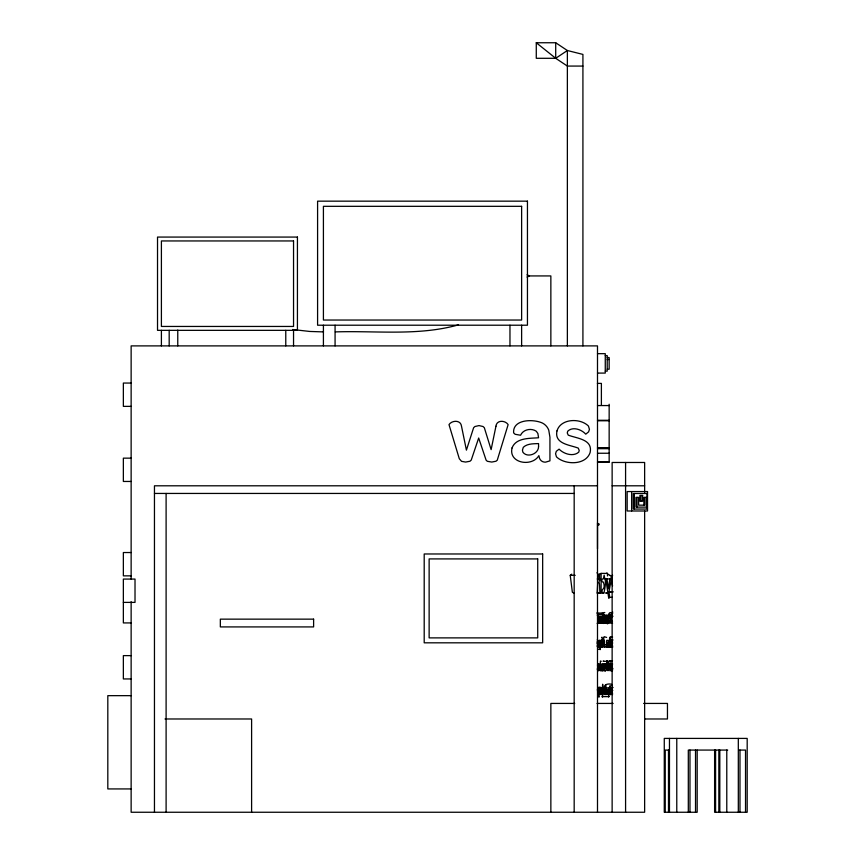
<?xml version="1.0" encoding="UTF-8"?>
<svg xmlns="http://www.w3.org/2000/svg" width="855" height="855" viewBox="0 0 855 855"><rect width="100%" height="100%" fill="white"/><g stroke="black" fill="none" stroke-linecap="round" stroke-linejoin="round"><path stroke-width="1.28" d="M597.303 615.365L597.495 614.446A1.956 0.705 -90 0 1 597.837 614.446L598.019 616.263L604.538 616.263L604.838 617.011M603.683 615.365L603.876 614.446A1.956 0.705 -90 0 1 604.218 614.446L604.399 616.263M609.326 661.727L609.722 660.744L612.533 660.744M602.422 615.258L603.202 612.704L604.795 612.533M603.63 637.873L604.143 636.676L606.633 637.435M609.839 637.873L610.342 636.676L612.608 637.103M598.105 576.473L599.12 574.079M598.137 668.834L599.526 666.547L598.949 663.769C597.26 662.529 597.207 667.263 598.051 665.286A2.64 0.951 -90 0 1 598.65 665.072C599.034 666.782 595.956 668.749 598.073 670.801L599.408 670.416L599.483 668.685L599.056 669.294A3.345 1.208 -90 0 1 598.393 669.508L598.137 668.834L600.691 668.834M598.586 692.593L599.975 690.295L599.387 687.516C597.709 686.287 597.645 691.022 598.5 689.034A2.64 0.951 -90 0 1 599.088 688.82C599.483 690.541 596.395 692.497 598.511 694.559L599.857 694.175L599.857 692.358L599.505 693.052A3.345 1.208 -90 0 1 598.831 693.266L598.586 692.593L601.129 692.593C603.096 695.286 601.257 688.97 601.204 692.486M610.107 668.834L611.496 666.547L610.919 663.769C609.23 662.529 609.177 667.263 610.021 665.286A2.64 0.951 -90 0 1 610.62 665.072C611.004 666.782 607.926 668.749 610.043 670.801L611.378 670.416L611.378 668.61L611.026 669.294A3.345 1.208 -90 0 1 610.363 669.508L610.107 668.834L612.661 668.834M609.455 638.268L609.946 637.638L610.449 638.268M603.117 696.194L602.348 697.082L602.454 694.837M609.326 696.194L608.557 697.082L608.653 694.837M611.549 685.411C614.339 683.284 601.418 682.931 605.126 688.521C604.239 685.999 602.369 688.489 606.195 687.783M598.244 622.835L597.56 622.803M602.519 622.835C600.189 625.272 601.439 612.404 603.352 617.545L604.154 616.102A2.405 0.866 -90 0 1 604.774 616.797L604.945 617.342L605.768 614.937L607.445 615.14A2.341 1.058 -90 0 1 607.948 616.391L608.012 616.989M601.492 646.882L601.492 640.032L600.873 641.122C597.474 635.254 599.868 657.11 600.295 641.56A1.699 0.609 -90 0 1 600.851 642.479L600.937 646.861L602.038 646.882M608.675 622.835L607.99 622.803M612.009 622.835C610.139 625.796 610.898 613.142 611.977 617.171M527.043 274.808L529.48 275.93L527.043 277.063M610.342 622.835C607.381 623.69 611.058 620.281 609.775 617.844L609.027 616.968L609.946 614.446A1.956 0.705 -90 0 1 610.288 614.446L610.481 616.263L613.024 616.263M603.138 661.3L603.512 660.744L604.058 661.3M609.786 597.346L608.76 598.361L605.874 579.872L606.932 578.846L608.45 588.828L609.69 579.808A2.095 0.759 -90 0 1 610.363 578.717L611.165 579.925L608.952 592.055L609.786 597.346L612.33 597.346M599.954 646.594C600.37 646.946 600.648 650.944 599.644 649.276M608.835 661.364L609.551 660.744L610.053 661.524M573.865 593.081L572.369 592.312L570.232 575.34L571.771 574.133M611.785 661.524L612.276 660.744M604.592 661.31L608.3 661.31M608.194 616.85L608.878 616.102L609.562 616.915M605.746 623.006L604.998 623.103L604.421 617.802L603.897 623.124L603.331 623.103L602.754 617.802L602.123 623.295L601.835 622.803M603.256 646.765L602.657 646.914L602.957 644.681L605.511 644.681M604.207 622.889L603.587 623.487L603.042 622.974M605.8 616.893L606.473 616.263L607.071 617M601.525 637.403L602.123 637.264L602.123 639.797M612.586 575.223L611.485 580.62L612.565 586.006M611.539 646.754L610.93 646.893M609.925 575.597L611.026 575.639L611.186 578.888M601.877 613.334L602.476 613.334L602.348 615.087M597.239 592.953L597.677 583.773L598.158 582.18L599.013 582.191C600.381 584.275 598.874 597.025 601.118 591.126L601.118 573.395C598.393 572.38 600.253 579.85 599.654 581.111L598.532 578.739L597.217 578.985M606.131 646.882L605.564 646.861M608.963 646.893L608.333 646.733M607.884 646.882L607.317 646.861M607.349 622.9L606.729 623.445L606.003 622.75M604.859 646.647L603.726 646.882M597.143 641.71C598.532 643.131 599.462 640.459 597.196 639.903M603.919 615.055L604.72 615.397M599.195 687.912L600.018 687.367L600.787 687.986M604.517 687.912L605.8 687.837M598.308 687.42L599.12 687.73M604.966 687.42L605.971 687.217M612.586 611.688L612.597 613.676M601.984 687.815L603.32 687.848M597.645 579.508L599.793 578.814M600.734 623.017L599.334 623.017M604.603 687.57L605.682 687.473M599.034 579.017L599.601 578.557M606.879 663.801L607.766 663.972M604.282 663.865L605.329 663.769M567.367 345.89L567.367 50.52L555.707 42.75L536.277 42.75L536.277 58.3L555.707 58.3L567.367 50.52L582.918 54.41L582.918 345.89M606.601 573.117L607.499 573.395L607.499 575.928M597.207 623.487L597.976 622.13L598.158 616.263M603.619 592.953L602.903 592.942M607.125 592.953L606.409 592.942M612.511 641.378L611.988 642.853L612.789 643.013M612.511 688.895L611.988 690.359L612.789 690.519M606.922 660.744L606.516 664.26M610.972 694.666L610.385 694.634M599.815 593.114L598.308 593.114M611.218 660.808L610.801 662.165M601.033 593.178L598.949 592.697M612.437 670.886L611.603 670.865M605.426 670.822L604.453 670.801M458.515 324.836C418.458 336.143 376.318 330.564 335.352 331.9M612.469 639.861L611.742 640.277A2.309 0.834 -90 0 0 611.346 641.507L611.272 646.914L611.977 645.995L612.575 647.117M612.469 687.367L611.742 687.783A2.309 0.834 -90 0 0 611.346 689.023L611.272 694.42L611.977 693.501L612.575 694.623M582.918 66.07L567.367 66.07L555.707 58.3L536.277 42.75M529.48 275.93L550.855 275.93L550.855 345.89M597.495 353.66L605.265 353.66L605.265 373.09L597.495 373.09M605.265 355.605L607.21 355.605L607.21 371.145L605.265 371.145M607.21 357.55L609.155 357.55L609.155 369.2L607.21 369.2M607.21 359.485L609.155 359.485M131.136 383.051L123.355 383.051L123.355 406.371L131.136 406.371M597.389 383.393L601.386 383.393L601.386 405.409M597.495 405.559L609.155 405.559M597.495 420.286L609.155 420.286M597.495 420.778L609.155 420.778M597.495 447.646L609.155 447.646M597.495 448.672L609.155 448.672M597.495 453.246L609.155 453.246M131.136 458.152L123.355 458.152L123.355 481.461L131.136 481.461M597.495 461.999L609.155 461.999M597.495 462.17L609.155 462.17L609.155 404.255M597.495 485.8L154.456 485.8L154.456 812.25M612.137 485.8L644.638 485.8M154.456 493.442L574.175 493.442M597.495 522.79L597.495 548.782M131.136 552.533L123.355 552.533L123.355 575.853L131.136 575.853M601.118 573.395L607.499 573.395M570.232 575.34L575.201 575.34M609.252 591.767L613.078 591.767M608.952 592.055L612.779 592.055M599.184 592.996L601.215 592.996M605.393 592.996L607.413 592.996M123.355 602.39L135.015 602.39L135.015 579.07L123.355 579.07L123.355 622.921L131.136 622.921M597.068 613.056L602.177 613.056M597.698 614.392L604.079 614.392M605.126 616.883L605.372 616.188L609.476 616.423M598.767 623.156L599.473 622.237C602.882 625.828 600.221 618.496 599.633 617.951C601.407 619.896 601.599 615.301 599.237 616.519A2.309 0.834 -90 0 0 598.842 617.759L598.767 623.156L605.426 623.391L605.65 616.423M613.078 640.01L610.523 640.01L610.342 638.204A1.956 0.705 -90 0 0 610 638.204L609.07 640.716L609.818 641.603C608.151 651.018 611.71 646.519 610.662 640.01M599.558 642.853L597.004 642.853C599.622 642.394 598.949 648.838 597.143 646.498M609.658 642.853C602.326 643.334 613.334 640.619 606.847 640.277A2.309 0.834 -90 0 0 606.462 641.507L606.473 647.064L607.082 645.995C608.45 649.618 610.128 642.597 607.189 642.853M597.56 646.914L602.657 646.914L601.899 646.476L603.566 637.638L604.795 647.139L604.175 644.681M606.387 646.914L612.768 646.914M597.816 649.244L600.37 649.244M131.136 655.625L123.355 655.625L123.355 678.945L131.136 678.945M612.575 663.769L608.749 663.769L608.568 661.962A1.956 0.705 -90 0 0 608.215 661.952L607.296 664.474L608.044 665.35C606.377 674.766 609.925 670.277 608.888 663.769M604.506 667.659C609.412 669.732 602.433 667.659 605.222 670.865C607.905 670.705 607.146 665.938 606.398 664.089C604.09 662.304 603.16 670.309 607.061 667.659M598.201 668.428L600.744 668.428M610.171 668.428L612.725 668.428M613.078 687.527L610.523 687.527L610.342 685.71A1.956 0.705 -90 0 0 610 685.71L609.07 688.232L609.818 689.109C608.162 698.514 611.699 694.046 610.662 687.527M603.705 690.359C596.384 690.851 607.381 688.125 600.905 687.783A2.309 0.834 -90 0 0 600.509 689.023L600.52 694.57L601.14 693.501C602.508 697.124 604.186 690.113 601.236 690.359M609.658 690.359C602.326 690.851 613.334 688.125 606.847 687.783A2.309 0.834 -90 0 0 606.462 689.023L606.473 694.57L607.082 693.501C608.45 697.124 610.128 690.113 607.189 690.359M598.639 692.176L601.193 692.176M598.607 692.892L601.161 692.892M606.387 694.42L608.942 694.42M131.136 695.66L107.816 695.66L107.816 788.93L131.136 788.93M602.102 696.633L608.311 696.633M574.71 703.43L550.855 703.43L550.855 812.25M597.057 703.43L613.131 703.43M643.601 703.43L667.456 703.43L667.456 718.98L644.798 718.98M165.004 718.98L251.605 718.98L251.605 812.25M669.112 750.07L665.243 750.07L665.243 812.25M727.691 750.07L688.307 750.07L688.307 812.25M739.115 750.07L745.528 750.07L745.528 812.25M323.511 331.9L309.756 331.451L292.549 329.506M607.488 574.079L609.925 575.201M597.143 643.879C598.468 643.665 598.137 646.85 597.175 645.461M607.061 660.744L607.488 663.651M609.872 660.744L610.288 661.727M612.522 621.777L611.977 620.858M611.72 578.985L604.806 578.888L604.154 575.148L603.374 578.888C601.268 578.119 601.289 582.843 603.395 582.063C606.195 590.752 600.338 587.866 602.551 593.092L603.897 593.049C605.019 588.379 605.96 583.014 605.073 578.888M610.609 616.263C610.972 617.887 610.876 623.637 609.658 622.803M597.025 572.679L598.083 574.432L598.169 579.551M612.618 645.888L611.988 644.381M612.618 693.394L611.988 691.887M612.543 623.391C611.849 620.997 611.966 624.193 611.325 622.803M609.925 616.07C608.418 612.629 612.105 615.974 611.806 614.082C611.058 610.128 607.136 614.296 608.824 616.733M601.332 688.115L599.932 687.185A2.437 1.101 -90 0 0 599.398 687.912M607.328 616.925L606.665 616.156L605.618 616.519A2.309 0.834 -90 0 0 605.447 616.84M604.581 687.751C602.764 687.035 602.978 692.219 603.48 693.715C604.25 696.43 605.361 692.251 605.34 694.559A2.095 0.759 -90 0 0 605.671 694.549L605.864 684.77M601.257 661.3L600.413 660.99L600.306 664.26M597.26 612.736L597.367 613.473M612.554 664.72L612.148 663.683L612.575 670.192M597.41 689.183L597.57 691.096M598.308 696.248L599.013 697.178L599.237 694.281M739.981 750.07L739.981 812.25M738.314 738.41L738.314 812.25M726.782 750.07L726.782 812.25M719.814 750.07L719.814 812.25M718.841 750.07L718.841 812.25M715.592 750.07L715.592 812.25M714.609 750.07L714.609 812.25L747.185 812.25L747.185 738.41L664.271 738.41L664.271 812.25L697.178 812.25L697.178 750.07M695.521 750.07L695.521 812.25M689.974 750.07L689.974 812.25M676.775 738.41L676.775 812.25M669.465 738.41L669.465 812.25M668.492 750.07L668.492 812.25M645.001 497.386L645.001 505.166L638.653 505.166L638.653 497.386L635.938 497.386L635.938 507.111L646.594 507.111L646.594 497.386L643.879 497.386L643.879 505.166M644.638 492.459L644.638 462.48L612.137 462.48L612.137 812.25M644.638 511.108L644.638 812.25L131.136 812.25L131.136 601.717M641.036 495.451L641.036 501.276M637.061 497.386L637.061 507.111M634.357 493.506L634.357 509.046M631.653 491.561L631.653 510.991M625.582 462.48L625.582 812.25M603.224 688.414L602.647 684.235L602.305 688.328M598.863 523.805L598.863 524.917M598.628 523.805L598.628 524.917M597.495 812.25L597.495 345.89L131.136 345.89L131.136 579.07M574.175 485.8L574.175 812.25M555.707 42.75L555.707 58.3M521.625 325.21L521.625 345.89M509.965 325.21L509.965 345.89M335.075 325.21L335.075 345.89M323.414 325.21L323.414 345.89M293.543 330.34L293.543 345.89M285.773 330.34L285.773 345.89M177.765 330.051L177.765 345.89M169.183 330.34L169.183 345.89M166.105 493.442L166.105 812.25M161.403 330.34L161.403 345.89M597.645 593.028A4.254 1.913 -90 0 1 597.153 593.114M606.11 618.785C608.055 634.325 610.62 607.948 606.11 618.785M602.422 666.13C601.867 680.238 602.251 660.284 600.723 666.718C600.67 679.426 598.553 658.457 601.749 665.051L602.561 663.608A2.405 0.866 -90 0 1 603.181 664.303L603.341 664.848L604.058 663.929L603.726 670.854L602.978 665.372L602.422 666.13M603.897 690.22L604.496 693.127L605.126 691.513A1.849 0.663 -90 0 0 604.88 689.29L604.239 689.13L603.897 690.22M606.761 618.956C607.424 628.04 609.348 613.751 606.761 618.956M600.509 621.275C599.547 624.022 599.216 617.705 600.509 621.275M605.19 665.992L605.137 666.676L606.377 666.676L605.971 665.126L605.19 665.992M608.129 645.023C607.157 647.769 606.836 641.464 608.129 645.023M608.129 692.529C607.157 695.275 606.836 688.97 608.129 692.529M556.99 430.888C554.093 444.023 569.847 444.835 578.269 448.116L579.209 450.457L578.76 452.135C573.203 457.019 563.798 454.005 559.085 449.142L556.306 451.312L555.568 453.727L556.455 456.837C564.92 465.077 585.835 465.537 590.132 452.498C592.985 439.16 576.74 438.497 568.212 435.11L567.271 432.951L567.709 431.198C572.775 426.292 581.56 429.477 585.761 434.169L588.614 431.839L589.437 429.349L588.454 426.079C580.331 417.796 560.709 418.394 556.99 430.888M512.049 447.924C508.265 463.431 532.141 467.247 538.885 455.608L539.537 458.301A5.921 5.921 0 0 0 545.597 462.149L549.936 460.845L549.936 437.279L548.76 430.151A13.114 13.114 0 0 0 542.583 423.129C533.445 418.779 512.487 419.11 513.631 432.876L515.17 434.297L520.567 435.238C523.142 429.424 531.276 427.757 536.309 431.273L537.891 433.528L538.565 437.771C529.64 438.465 515.971 437.632 512.049 447.924M603.577 639.7L603.117 643.078L604.036 643.078L603.577 639.7M495.943 426.239L491.123 449.634L484.325 427.703L483.064 426.527L479.014 425.587L474.899 426.527L473.627 427.703L466.413 450.125L461.508 426.239C460.845 419.752 451.964 420.147 448.993 424.604L459.295 458.718L461.55 461.337L465.601 462.063L469.972 461.251L471.233 460.086L478.682 438.017L486.1 460.14L487.318 461.294L491.775 462.063L495.986 461.23L497.268 460.182L508.137 424.604C505.209 420.136 496.509 419.784 495.943 426.239M538.565 446.449C538.736 453.92 527.268 458.269 522.865 452.167L522.448 450.125L523.303 447.293C527.353 443.51 533.37 443.809 538.565 443.585L538.565 446.449M527.45 201.16L317.59 201.16L317.59 325.21L527.45 325.21L527.45 201.16M521.625 206.322L323.414 206.322L323.414 320.037L521.625 320.037L521.625 206.322M297.433 237.07L157.523 237.07L157.523 330.34L297.433 330.34L297.433 237.07M293.543 240.95L161.403 240.95L161.403 326.45L293.543 326.45L293.543 240.95M647.524 491.561L627.164 491.561L627.164 510.991L647.524 510.991L647.524 491.561M647.053 493.506L633.234 493.506L633.234 509.046L647.053 509.046L647.053 493.506M642.618 495.451L639.914 495.451L639.914 501.276L642.618 501.276L642.618 495.451M542.658 553.976L424.198 553.976L424.198 642.821L542.658 642.821L542.658 553.976M537.72 558.914L429.135 558.914L429.135 637.883L537.72 637.883L537.72 558.914M313.614 619.148L220.344 619.148L220.344 626.918L313.614 626.918L313.614 619.148"/></g></svg>
